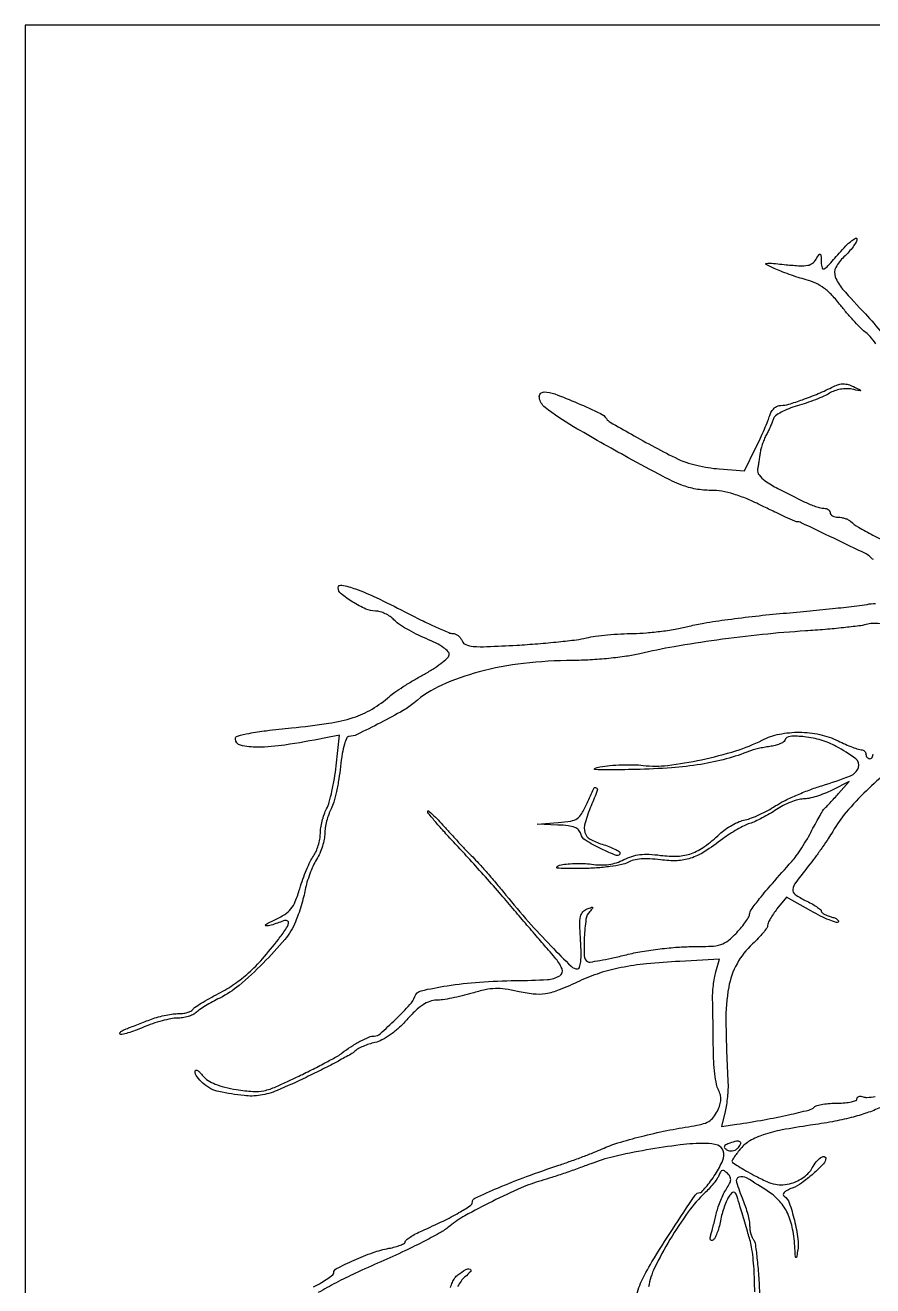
# Model space of a CAD drawing. Extents: x 0 to 565, y 0 to 584.
# Drawn here: x 0 to 189.5, y 302.2 to 584 of the extents above; entities that cross this region are included whole.
import ezdxf

# ---------------------------------------------------------------- set-up
doc = ezdxf.new("R2010")
doc.units = 0

msp = doc.modelspace()

# ---------------------------------------------------------------- linework, layer by layer
msp.add_lwpolyline([(0, 292), (0, 0), (282.5, 0), (565, 0), (565, 292), (565, 584), (282.5, 584), (0, 584)], close=True)
for points in [[(190.207269, 512.757244, 0.018495), (188.95813, 514.400435, 0.068307), (188.004264, 515.28446, -0.04165), (186.987822, 516.130679, -0.010869), (185.505502, 517.654655, -0.01097), (183.887019, 519.470968, -0.011017), (182.352122, 521.353992, 0.023285), (180.411812, 523.618619, 0.0444), (178.622224, 525.210739, 0.050975), (176.760471, 526.317812, 0.043751), (174.616288, 527.09361, -0.011744), (172.821164, 527.616037, -0.008276), (170.82791, 528.283758, -0.008357), (168.941668, 528.986232, -0.017345), (167.5, 529.609242, -0.00896), (165.681663, 530.511301, -0.668202), (165.702507, 530.753735, -0.100739), (166.383871, 530.826298, -0.001696), (170.16592, 530.4541, 0.011229), (173.2836, 530.207197, 0.059634), (174.988213, 530.31397, 0.11349), (176.070468, 530.781389, 0.102925), (176.885511, 531.688549, -0.011187), (177.526065, 532.735178, -0.40897), (177.776003, 532.791801, -0.246592), (177.943468, 532.508339, -0.006496), (177.999433, 531, 0.0582), (178.176775, 529.744875, 0.476214), (178.634737, 529.537451, 0.093054), (179.502891, 530.196282, 0.004218), (182, 533, -0.013888), (183.515719, 534.636967, -0.029669), (184.791615, 535.794379, -0.050055), (185.674043, 536.36924, -0.554553), (185.970158, 536.193629, -0.135644), (185.800685, 535.520954, -0.027734), (185.130513, 534.479751, -0.027329), (184.189411, 533.320715, -0.0227), (183.069885, 532.193629, 0.087307), (181.281782, 529.857301, 0.212938), (181.15573, 527.740235, 0.09049), (182.79437, 525.010451, 0.009376), (187.867511, 519.45296, -0.024225), (191.547458, 515.173158, -0.019624)], [(189.65935, 464.544821, -0.09106), (189, 465.058013, 0.097882), (188.043351, 465.782044, 0.001123), (180.816135, 469.277447, 0.001002), (173.527461, 472.764432, 0.111515), (172.484377, 473, -0.106378), (172.099109, 473.082906, -0.001642), (170.022788, 474.028125, -0.004305), (167.615766, 475.158643, -0.002826), (164.862572, 476.5, 0.015406), (161.424343, 478.069351, 0.025519), (158.425128, 479.1518, 0.030142), (155.763626, 479.789222, 0.043729), (153.358185, 480, -0.043691), (149.947813, 480.298578, -0.050186), (146.802903, 481.185718, -0.027428), (142.648105, 483.09157, -0.004482), (134.847652, 487.291201, -0.006395), (122.601039, 494.232326, -0.03399), (116.234742, 498.55397, -0.194532), (114.972806, 500.746774, -0.455217), (116.064077, 502, -0.09113), (118.438978, 501.563524, -0.010284), (123.536839, 499.503195, -0.008187), (128.632264, 497.221457, -0.140222), (130, 496.031445, 0.117807), (130.835867, 495.236805, 0.002771), (135.563406, 492.529727, 0.006539), (140.771078, 489.67513, 0.006739), (146, 486.986913, 0.039493), (147.740472, 486.286803, 0.017309), (150.138762, 485.625929, 0.017004), (152.745528, 485.096785, 0.021811), (155.17451, 484.797375), (160.849021, 484.347975), (163.342918, 489.423988, 0.006445), (164.345268, 491.532385, 0.006409), (165.294871, 493.669859, 0.006301), (166.077229, 495.558876, 0.024815), (166.485795, 496.75, -0.067405), (166.870956, 497.623203, -0.07007), (167.470479, 498.349696, -0.076212), (168.194917, 498.833511, -0.109609), (168.945264, 499, 0.07194), (170.728821, 499.257953, 0.013844), (173.841418, 500.272028, 0.014857), (177.347396, 501.641364, 0.015269), (180.733528, 503.204989, -0.044485), (181.912235, 503.667905, -0.072469), (182.974411, 503.818272, -0.071925), (184.040975, 503.659632, -0.043155), (185.233528, 503.186745, -0.001352), (186.789767, 502.403117, -0.451528), (186.819853, 502.286925, -0.303508), (186.679537, 502.229808, -0.001098), (184.844189, 502.611348, 0.055934), (183.630296, 502.727518, 0.040503), (182.277065, 502.595427, 0.040383), (180.957525, 502.245834, 0.054312), (179.844189, 501.710467, -0.033937), (178.613683, 501.055877, -0.011726), (176.756388, 500.275887, -0.011589), (174.66295, 499.509431, -0.013196), (172.624367, 498.875699, 0.024201), (170.724846, 498.23904, 0.030892), (169.049538, 497.463486, 0.031968), (167.775748, 496.666245, 0.16595), (167.301369, 496, -0.021747), (167.053667, 495.28462, -0.009373), (166.664699, 494.353125, -0.009254), (166.213004, 493.375502, -0.012093), (165.762195, 492.5, 0.024529), (165.321239, 491.588655, 0.016051), (164.899616, 490.5, 0.016156), (164.556368, 489.410066, 0.029583), (164.358934, 488.5, 0.000127), (164.219781, 487.604935, 0.000081), (164.058559, 486.56506, 0.000082), (163.900933, 485.546193, 0.000153), (163.77374, 484.721482, 0.203689), (164.100766, 483.436262, 0.07839), (165.458711, 482.137064, 0.032744), (168.290815, 480.434145, 0.0047), (174.33104, 477.392439, 0.017688), (175.519026, 476.859446, 0.017439), (176.747281, 476.409029, 0.017605), (177.848854, 476.09059, 0.061628), (178.58104, 476, -0.06874), (179.123387, 475.925084, -0.085047), (179.58318, 475.70625, -0.099889), (179.890621, 475.381338, -0.14058), (180, 475, 0.17482), (180.137625, 474.618409, 0.093122), (180.52875, 474.29375, 0.073362), (181.111367, 474.074027, 0.053595), (181.8, 474, -0.043866), (182.558874, 473.933294, -0.035722), (183.350313, 473.733932, -0.037007), (184.056921, 473.441693, -0.073991), (184.55, 473.094237, 0.057872), (186.320531, 471.759549, 0.013904), (189.548692, 469.985375, 0.014943), (193.11278, 468.286346, 0.024121)], [(191.908352, 450.143895, 0.016379), (189.481219, 450.216673, 0.069241), (188.043965, 450.012609, -0.038362), (186.448939, 449.684939, -0.004968), (182.990386, 449.281966, -0.00577), (178.869795, 448.891334, -0.004789), (174.477069, 448.568328, 0.010053), (164.884671, 447.76137, 0.008288), (154.691956, 446.526053, 0.008508), (145.102284, 445.035494, 0.016063), (137.436111, 443.45481, -0.02373), (134.48404, 442.893152, -0.010393), (130.528507, 442.417102, -0.010259), (126.30125, 442.084698, -0.013514), (122.436111, 441.965112, 0.028139), (111.449325, 441.303263, 0.036011), (101.495446, 439.405215, 0.040571), (93.136069, 436.433983, 0.072567), (87, 432.522667, -0.050118), (84.52958, 430.787883, -0.008542), (79.465691, 428.054393, -0.00556), (74.195765, 425.398796, -0.114409), (72.475729, 425, 0.289266), (71.896658, 424.634397, 0.040341), (71.36833, 423.246936, 0.031272), (70.896528, 421.143736, 0.012912), (70.511358, 418.25, -0.014397), (70.13261, 415.467711, -0.01406), (69.591963, 412.689588, -0.014094), (68.980451, 410.279742, -0.050068), (68.394861, 408.79966, 0.034519), (67.860121, 407.561848, 0.022445), (67.408642, 406.070145, 0.022575), (67.097925, 404.567231, 0.039369), (66.996262, 403.29966, -0.050597), (66.863718, 402.01037, -0.025889), (66.452569, 400.435184, -0.025433), (65.856253, 398.84099, -0.034719), (65.150643, 397.479689, 0.02973), (64.394421, 396.055668, 0.017005), (63.645647, 394.258289, 0.016943), (63.013263, 392.392833, 0.026884), (62.613724, 390.754507, -0.016619), (62.242078, 389.082195, -0.009773), (61.692749, 387.108556, -0.00977), (61.065888, 385.1553, -0.016425), (60.454501, 383.545347, -0.075431), (58.060994, 379.609315, -0.021243), (53.205374, 374.285218, -0.021883), (47.828962, 369.325082, -0.059786), (43.515255, 366.486793, 0.010463), (41.891691, 365.634413, 0.010523), (40.308378, 364.716433, 0.010387), (38.962927, 363.859268, 0.040994), (38.193827, 363.25, -0.080129), (37.47998, 362.769987, -0.035425), (36.413879, 362.367188, -0.033901), (35.199048, 362.092146, -0.038738), (34.011477, 362, 0.048232), (32.59612, 361.863151, 0.017156), (30.613921, 361.405118, 0.016841), (28.458925, 360.750113, 0.019054), (26.44137, 359.974868, -0.011988), (24.594513, 359.235102, -0.018338), (22.957391, 358.691962, -0.013226), (21.612644, 358.338236, -0.259651), (21.215337, 358.45133, -0.322538), (21.175569, 358.69559, -0.102327), (21.417193, 359.002738, -0.059493), (21.916358, 359.330808, -0.030483), (22.606872, 359.6241, 0.004866), (23.562387, 359.973366, 0.001686), (24.934455, 360.495374, 0.001675), (26.442279, 361.080665, 0.001947), (27.872124, 361.647638, -0.024161), (29.369266, 362.165624, -0.017431), (31.081726, 362.602744, -0.017672), (32.742688, 362.904512, -0.036111), (34.063107, 363, 0.029224), (35.182582, 363.065487, 0.035412), (36.215639, 363.261658, 0.038142), (37.035673, 363.546854, 0.15274), (37.432479, 363.890749, -0.106684), (37.891079, 364.367362, -0.008525), (39.365965, 365.323247, -0.011226), (41.187266, 366.403986, -0.008372), (43.241496, 367.516499, 0.02954), (46.821885, 369.656217, 0.034321), (49.940089, 372.108139, 0.029544), (53.040595, 375.262663, 0.014683), (56.603562, 379.594391, 0.014884), (58.252741, 381.860099, 0.082661), (58.884239, 383.220907, 0.393425), (58.607604, 383.752127, 0.176941), (57.75, 383.744216, -0.009831), (55.012195, 382.776314, -0.103226), (53.837592, 382.64131, -0.737056), (53.771154, 382.954284, -0.019251), (55.691733, 383.932639, 0.030271), (58.023767, 385.18603, 0.083812), (59.418526, 386.411619, 0.076399), (60.404716, 388.094263, 0.022243), (61.389897, 390.941198, -0.014208), (62.080542, 393.045797, -0.012951), (62.909665, 395.174613, -0.013086), (63.749663, 397.0382, -0.040365), (64.448164, 398.229456, 0.048629), (65.042887, 399.283182, 0.029536), (65.544148, 400.624669, 0.029416), (65.887148, 402.027959, 0.045258), (66, 403.272166, -0.039176), (66.100302, 404.55036, -0.022646), (66.409741, 406.062068, -0.02253), (66.860374, 407.559909, -0.034891), (67.394861, 408.79966, 0.050613), (67.981321, 410.286669, 0.013935), (68.596137, 412.728563, 0.013931), (69.14138, 415.549604, 0.01414), (69.525567, 418.382683), (70.261412, 425.265366), (66.880706, 424.593771, -0.011809), (58.062979, 423.057585, -0.035344), (51.965559, 422.579736, -0.057984), (48.156517, 422.993822, -0.349993), (47, 424.443638, -0.338565), (47.477363, 425.067807, -0.0182), (50.05872, 425.668385, -0.018019), (53.882141, 426.270363, -0.005868), (59.564891, 426.88876, 0.013183), (67.871915, 427.915896, 0.040747), (73.372227, 429.208605, 0.055816), (77.574553, 431.104434, 0.047706), (81.5, 433.970471, -0.031068), (82.623588, 434.849496, -0.008174), (84.528125, 436.112076, -0.008268), (86.74766, 437.480621, -0.008396), (89, 438.767844, 0.016186), (91.12717, 440.027893, 0.021552), (92.968119, 441.315251, 0.019495), (94.377491, 442.483994, 0.161253), (94.785086, 443.196324, 0.241826), (94.579599, 443.925825, 0.050933), (93.552203, 444.826756, 0.038288), (91.904635, 445.817927, 0.018035), (89.644643, 446.851644, -0.017073), (87.438135, 447.855771, -0.016831), (85.294528, 449.012582, -0.016962), (83.488466, 450.151057, -0.059787), (82.45457, 451.0502, 0.057625), (81.603788, 451.796558, 0.041466), (80.507618, 452.427246, 0.042035), (79.346903, 452.857791, 0.067899), (78.30452, 453, -0.107138), (76.161864, 453.464451, -0.033294), (73.243866, 455.033973, -0.029197), (70.62927, 456.894365, -0.227294), (70, 458.207111, -0.477513), (70.779936, 458.83756, -0.033461), (73.880844, 457.952294, -0.024666), (78.502094, 456.0294, -0.008955), (84.860839, 452.86678, 0.005767), (88.55022, 451.002373, 0.00809), (91.889216, 449.429617, 0.00519), (94.713512, 448.189837, 0.101159), (95.642224, 448, -0.102427), (96.232325, 447.877833, -0.066769), (96.830455, 447.517975, -0.06313), (97.34563, 446.986407, -0.069421), (97.692456, 446.359062, 0.206399), (98.525247, 445.506196, 0.07793), (100.180768, 445.110386, 0.030477), (103.249001, 445.054542, 0.003796), (109.911072, 445.390124, 0.005513), (114.641216, 445.71677, 0.005848), (119.270752, 446.142341, 0.005595), (123.246924, 446.599823, 0.026575), (125.5, 447.007205, -0.024422), (127.484909, 447.374926, -0.009742), (130.234375, 447.692141, -0.009613), (133.218317, 447.919825, -0.011945), (136, 448.011765, 0.018662), (138.924303, 448.147754, 0.011469), (142.353125, 448.515095, 0.011495), (145.733127, 449.035107, 0.020092), (148.5, 449.641705, -0.024008), (151.767618, 450.331324, -0.006058), (157.14375, 451.132146, -0.006168), (163.317188, 451.897964, -0.006191), (169.5, 452.510215, 0.002314), (175.518366, 453.059095, 0.002746), (181.196827, 453.634974, 0.002386), (185.982058, 454.169946, 0.017571), (188.255156, 454.51639, -0.039981), (190.127345, 454.716472, -0.015421)], [(64.5, 301.890679, 0.012165), (66.224296, 302.859884, 0.01814), (67.678125, 303.79725, 0.013411), (68.804652, 304.628629, 0.231033), (69, 305.028835, -0.283395), (69.609553, 306.017911, -0.011525), (73.564061, 307.89477, -0.020077), (77.796189, 309.58481, -0.038604), (81.321437, 310.532479, 0.019236), (82.731019, 310.853484, 0.029471), (83.919422, 311.249027, 0.029151), (84.796042, 311.660131, 0.275143), (85, 312.002711, -0.231107), (85.190819, 312.393498, -0.020849), (86.101562, 313.044549, -0.023719), (87.313301, 313.756981, -0.016221), (88.75, 314.453891, 0.008055), (93.452711, 316.640954, 0.017252), (96.991619, 318.510067, 0.014311), (99.553417, 320.077349, 0.253514), (100, 320.901529, -0.294922), (100.564937, 321.775997, -0.005456), (105.827333, 324.08023, -0.01181), (112.117213, 326.579288, -0.008129), (119.353026, 329.125126, 0.005224), (121.962985, 330.026406, 0.004332), (124.722451, 331.038744, 0.004375), (127.235455, 332.010642, 0.011754), (129, 332.759357, -0.032386), (132.54313, 334.093181, -0.01169), (137.72937, 335.53922, -0.011559), (143.487706, 336.859708, -0.013664), (148.98923, 337.832299, 0.024515), (151.319669, 338.296634, 0.071292), (152.835979, 338.916444, 0.090626), (153.907425, 339.839509, 0.058257), (154.784639, 341.230894, 0.032925), (155.346624, 342.636659, 0.067002), (155.559994, 343.804707, 0.077018), (155.444833, 344.878307, 0.057766), (155.007686, 345.985638, -0.078112), (154.584009, 347.20076, -0.01456), (154.228859, 349.543276, -0.015279), (153.974921, 352.332506, -0.013431), (153.877353, 355.254744, 0.001047), (153.85126, 358.285326, 0.000965), (153.811908, 361.399831, 0.000963), (153.76613, 364.175662, 0.003201), (153.720845, 366, -0.021356), (153.738602, 367.54609, -0.01448), (153.884896, 369.301495, -0.014609), (154.125372, 370.991786, -0.028121), (154.43281, 372.324239), (155.254082, 375.148478), (146.377041, 374.689399, 0.011487), (138.956229, 374.134459, 0.024123), (133.235893, 373.294166, 0.029575), (128.446779, 372.054857, 0.031858), (123.958615, 370.282759, -0.014651), (119.39005, 368.294704, -0.054422), (116.370665, 367.451229, -0.067919), (113.596032, 367.373398, -0.031976), (110.055568, 367.986669, 0.023101), (107.329907, 368.508757, 0.04602), (105.137652, 368.620844, 0.043469), (102.882783, 368.331149, 0.018506), (99.932122, 367.572483, -0.012244), (97.706839, 366.970522, -0.011372), (95.399484, 366.461917, -0.011436), (93.327427, 366.103367, -0.037135), (91.937572, 366, 0.086887), (90.469947, 365.743026, 0.059493), (88.954973, 364.981986, 0.044389), (87.283808, 363.649577, 0.019735), (85.321456, 361.623906, -0.024962), (83.490078, 359.772539, -0.030423), (81.595042, 358.239832, -0.033784), (79.777708, 357.121323, -0.067093), (78.192097, 356.542192, 0.024565), (76.871214, 356.183267, 0.022854), (75.558984, 355.689121, 0.023509), (74.434153, 355.1418, 0.068206), (73.739714, 354.628994, -0.065404), (72.831831, 353.950711, -0.004512), (70.020442, 352.40754, -0.006366), (66.617589, 350.634929, -0.004739), (62.819237, 348.762343, -0.011713), (56.367785, 345.841528, -0.059882), (52.59556, 344.748296, -0.07037), (48.951331, 344.668281, -0.019791), (43.319927, 345.566281, -0.07596), (41.522934, 346.220883, -0.053475), (39.754286, 347.451278, -0.055796), (38.420627, 348.898286, -0.159631), (38, 350.182213, -0.381524), (38.166233, 350.368356, -0.169528), (38.514063, 350.289486, -0.058931), (39.076565, 349.837799, -0.022399), (39.75, 349.087879, 0.079336), (40.875949, 348.089268, 0.045208), (42.496049, 347.252323, 0.036442), (44.615442, 346.56492, 0.020335), (47.275455, 346.025379, 0.02213), (50.935268, 345.601882, 0.070962), (53.378067, 345.774963, 0.051649), (56.061392, 346.651185, 0.0079), (61.167057, 349.021443, 0.004568), (64.392562, 350.617782, 0.005619), (67.371553, 352.16846, 0.004702), (69.844401, 353.521262, 0.040271), (70.891602, 354.22316, -0.024618), (72.792794, 355.585492, -0.021409), (74.907577, 356.823786, -0.019895), (76.8574, 357.758755, -0.102189), (78.025462, 358, 0.184999), (79.388499, 358.522192, 0.009988), (82.819668, 361.729548, 0.013068), (86.045455, 365.036402, 0.106678), (87.114197, 366.842592, -0.262859), (88.535172, 368.12699, -0.016174), (94.343929, 369.235238, -0.021128), (101.573151, 370.062433, -0.015165), (109.697691, 370.398591, 0.01148), (116.76582, 370.638892, 0.119866), (119.522017, 371.47803, 0.373244), (120.036959, 373.020533, 0.08357), (118.44174, 375.570548, -0.003434), (117.018566, 377.196813, -0.000769), (114.615809, 379.989473, -0.000798), (111.851872, 383.222366, -0.000772), (109.067452, 386.5, 0.003752), (106.026712, 390.036418, 0.002474), (102.479546, 394.059375, 0.002489), (98.990473, 397.938147, 0.004812), (96.154272, 401, -0.005337), (93.801292, 403.545536, -0.00811), (91.81678, 405.811784, -0.003752), (90.185038, 407.766879, -0.170974), (90.008012, 408.252881, -0.636457), (90.189697, 408.340163, -0.015595), (91.103916, 407.543279, -0.016003), (92.311058, 406.348805, -0.008214), (93.75, 404.779978, 0.003632), (95.373565, 402.976973, 0.002886), (97.151847, 401.053183, 0.002917), (98.820929, 399.289055, 0.007312), (100.064797, 398.027097, -0.014578), (101.371722, 396.662046, -0.004217), (103.309193, 394.479835, -0.004236), (105.452094, 391.982457, -0.004508), (107.507921, 389.5, 0.010041), (112.541763, 383.556633, 0.011843), (117.547286, 378.145687, 0.00618), (122.082178, 373.58481, 0.196443), (123.513233, 373, 0.335467), (123.966587, 373.342743, 0.042506), (124.214681, 374.624751, 0.030896), (124.302103, 376.591361, 0.011561), (124.190326, 379.351926, -0.008925), (124.027052, 382.919045, -0.057772), (124.18418, 384.709688, -0.127583), (124.692343, 385.743823, -0.124728), (125.642933, 386.411171, -0.00786), (126.645502, 386.77509, -0.274159), (126.880985, 386.726696, -0.4139), (126.890261, 386.533897, -0.011232), (126.25, 385.859246, 0.163428), (125.395038, 384.123688, 0.022285), (125.029829, 380.038839, 0.019467), (125.006534, 375.936057, 0.251873), (125.75, 374.657603, 0.175535), (126.315119, 374.541251, 0.006608), (128.482813, 374.885942, 0.011223), (131.071765, 375.392856, 0.007588), (134, 376.081488, -0.018376), (137.404937, 376.805089, -0.011324), (141.455582, 377.417308, -0.011352), (145.493076, 377.841407, -0.019909), (148.84879, 377.982901, 0.00958), (153.342256, 378.079459, 0.063859), (155.544676, 378.453415, 0.09608), (157.176991, 379.318434, 0.035154), (159.09879, 381.105755, 0.015178), (160.209761, 382.369877, 0.019535), (161.14777, 383.599714, 0.017671), (161.842088, 384.666014, 0.136295), (162, 385.234554, -0.159832), (162.327244, 386.232117, -0.01008), (164.231684, 388.715948, -0.010965), (167.075421, 392.118203, -0.003606), (171.403574, 397, 0.027809), (172.426249, 398.272531, 0.011699), (173.662523, 400.0875, 0.011533), (174.896853, 402.093964, 0.01473), (175.935606, 404, -0.006258), (176.85682, 405.760714, -0.008456), (177.736262, 407.327546, -0.00606), (178.506969, 408.611829, -0.086992), (178.859376, 409.008667, 0.032182), (179.232798, 409.346515, 0.003727), (180.013934, 410.162509, 0.004471), (180.928063, 411.149324, 0.003637), (181.890185, 412.222338), (184.280369, 414.927342), (180.428743, 412.963671, -0.023385), (178.766551, 412.211956, -0.020153), (176.957582, 411.576828, -0.020638), (175.268266, 411.134514, -0.053754), (174.020693, 411, 0.066418), (172.796623, 410.836678, 0.026785), (171.192341, 410.3071, 0.025929), (169.503001, 409.544069, 0.029836), (167.982135, 408.641191, -0.015527), (166.465743, 407.681283, -0.012695), (164.788502, 406.747711, -0.012892), (163.200683, 405.967479, -0.032624), (162, 405.507675, 0.039441), (160.798885, 405.028852, 0.015028), (159.20625, 404.182962, 0.014774), (157.523326, 403.156155, 0.017537), (156, 402.085903, -0.019738), (151.857754, 399.202793, -0.061121), (148.790201, 397.734241, -0.074285), (145.80344, 397.202752, -0.039944), (142.059008, 397.397784, 0.020102), (139.704822, 397.614237, 0.032902), (137.702635, 397.585618, 0.03945), (136.045831, 397.320058, 0.068162), (134.74889, 396.811185, -0.079401), (133.399073, 396.316089, -0.015139), (130.810612, 395.890906, -0.015802), (127.727683, 395.578681, -0.013948), (124.5, 395.444866, -0.004073), (120.675754, 395.424239, -0.035374), (118.979931, 395.549059, -0.62339), (118.89166, 395.822995, -0.124738), (119.5, 396.170859, -0.040295), (120.942123, 396.449262, -0.019188), (122.828497, 396.584909, -0.01888), (124.821972, 396.576255, -0.025435), (126.618286, 396.408796, 0.030484), (128.652439, 396.239853, 0.04072), (130.501255, 396.349952, 0.04303), (132.224402, 396.747751, 0.041114), (133.881772, 397.438862, -0.042607), (135.648713, 398.169486, -0.047693), (137.448642, 398.556157, -0.040982), (139.505256, 398.626884, -0.021089), (142.073604, 398.395848, 0.043078), (145.899481, 398.220571, 0.07626), (148.993166, 398.823719, 0.070635), (151.919225, 400.368718, 0.032272), (155.2549, 403.12943, -0.035244), (156.539157, 404.179538, -0.026001), (158.092778, 405.160038, -0.026491), (159.6665, 405.935855, -0.05196), (160.998736, 406.349747, 0.040691), (162.396446, 406.749749, 0.017349), (164.193748, 407.498571, 0.01703), (166.065418, 408.434099, 0.021443), (167.726587, 409.430878, -0.030523), (169.635245, 410.529561, -0.012596), (172.339178, 411.789631, -0.012408), (175.315248, 412.999359, -0.015606), (178.13019, 413.963736, 0.017875), (184.52594, 416.187347, 0.215182), (186.309674, 418.002925, 0.333438), (185.718564, 419.976295, 0.034478), (181.363845, 422.75, 0.052256), (178.027123, 424.136405, 0.043741), (174.269075, 424.905844, 0.044394), (171.049593, 424.988918, 0.298827), (169.833333, 424.076361, -0.175479), (169.514115, 423.692542, -0.036767), (168.716667, 423.301304, -0.034402), (167.673023, 422.962581, -0.026673), (166.5, 422.734891, 0.011316), (165.241423, 422.530468, 0.010012), (163.940625, 422.261807, 0.010106), (162.778593, 421.972622, 0.029957), (162, 421.711132, -0.030077), (156.768139, 419.955414, -0.025939), (151.099015, 418.736579, -0.022104), (144.523193, 417.97232, -0.012468), (136.5, 417.598432, -0.002136), (130.092801, 417.487185, -0.02151), (127.422323, 417.567116, -0.772229), (127.374013, 417.82858, -0.066823), (128.5, 418.182949, -0.021366), (130.75579, 418.474953, -0.013413), (133.411247, 418.632289, -0.013461), (136.038073, 418.646565, -0.023868), (138.197862, 418.496839, 0.059702), (143.651, 418.5095, 0.022003), (151.251165, 419.779595, 0.022303), (158.932379, 421.775187, 0.043201), (164.807862, 424.156957, -0.068362), (168.660798, 425.498112, -0.051975), (173.116755, 425.920911, -0.051015), (177.657524, 425.413899, -0.059304), (181.763864, 424, 0.009118), (183.425683, 423.234152, 0.011412), (184.995343, 422.5875, 0.009709), (186.326326, 422.103851, 0.082467), (186.951694, 422, -0.094322), (187.351843, 421.923837, -0.096711), (187.69206, 421.70625, -0.098974), (187.919794, 421.38157, -0.103964), (188, 421, 0.087646), (188.067449, 420.618175, 0.094518), (188.261111, 420.29375, 0.100101), (188.549795, 420.076733, 0.111732), (188.888889, 420, 0.186177), (189.216956, 420.126543, 0.10136), (189.475868, 420.479798, 0.076604), (189.626446, 421.00832, 0.052415)], [(192.928291, 417.092553, 0.023154), (188.11559, 412.8487, 0.023522), (183.587857, 408.034973, 0.046648), (180.569355, 403.757532, -0.014715), (179.629076, 402.226393, -0.006727), (178.316945, 400.2819, -0.006655), (176.879153, 398.269516, -0.009117), (175.528599, 396.5, 0.006934), (172.292288, 392.297911, 0.128412), (171.664351, 390.757116, 0.282304), (172.159901, 389.643632, 0.039223), (174.446694, 388.324029, -0.014955), (175.808088, 387.62411, -0.02196), (176.956216, 386.922238, -0.018432), (177.826615, 386.288318, -0.23005), (178, 385.931419, 0.220765), (178.142507, 385.624393, 0.044438), (178.648109, 385.268862, 0.039281), (179.361367, 384.928253, 0.027812), (180.20633, 384.656295, -0.030995), (181.010219, 384.391902, -0.064166), (181.586756, 384.071017, -0.120276), (181.853493, 383.751339, -0.320702), (181.807404, 383.474071, -0.287063), (181.336192, 383.365574, -0.013918), (179.764668, 383.958214, -0.019108), (177.854634, 384.826498, -0.012233), (175.703342, 385.97215), (170.204536, 389.075484), (168.102268, 386.402883, 0.017102), (167.297425, 385.304372, 0.020339), (166.617541, 384.213751, 0.019583), (166.124044, 383.260273, 0.110053), (166, 382.703533, -0.153967), (165.821521, 382.137673, -0.018137), (165.015231, 381.071176, -0.020343), (163.931467, 379.846155, -0.015349), (162.647596, 378.588391, 0.080418), (159.171864, 374.163873, 0.082755), (157.312434, 368.911509, 0.047315), (156.686359, 361.156419, 0.009865), (157.147197, 347.5, -0.025161), (157.15158, 346.108523, -0.013361), (157.024325, 344.389267, -0.013267), (156.800027, 342.63454, -0.020037), (156.503474, 341.123036), (155.699215, 337.746073), (159.099607, 338.260006, 0.007187), (165.226881, 339.276361, 0.009993), (170.679551, 340.374492, 0.006427), (175.204889, 341.441581, 0.126844), (176.45, 342.116569, -0.123984), (177.074638, 342.459756, -0.022248), (178.384062, 342.740492, -0.02281), (179.984068, 342.935204, -0.018874), (181.7, 343, 0.021235), (183.348082, 343.070025, 0.034172), (184.736875, 343.284531, 0.037723), (185.743094, 343.592456, 0.308901), (186, 343.968615, -0.167128), (186.111719, 344.29351, -0.150776), (186.404248, 344.497575, -0.107934), (186.849479, 344.539898, -0.061615), (187.376162, 344.409147, 0.109861), (188.231125, 344.282063, 0.01435), (190.073516, 344.466881, 0.01613)], [(191.254226, 342.032957, -0.027979), (188.218688, 340.811166, -0.019552), (184.67999, 339.764363, -0.016664), (180.499977, 338.850719, -0.010088), (175.5, 338.035156, 0.011594), (169.236256, 336.994085, 0.033823), (164.998045, 335.886993, 0.05006), (162.057786, 334.562782, 0.088471), (160.027847, 332.854088, 0.009113), (159.274755, 331.915929, 0.012553), (158.635371, 331.044638, 0.009234), (158.13842, 330.301631, 0.131084), (158.041681, 330, 0.264288), (158.182996, 329.719782, 0.005867), (159.500551, 328.865543, 0.011724), (161.118228, 327.895785, 0.007462), (163.042954, 326.840145, 0.015905), (165.825417, 325.4791, 0.054034), (167.742724, 324.854004, 0.072361), (169.433644, 324.747795, 0.046949), (171.36578, 325.090551, 0.04979), (172.753876, 325.627185, 0.041507), (174.101495, 326.455946, 0.042845), (175.240844, 327.455164, 0.068556), (176.000218, 328.500406, -0.045123), (176.895292, 329.861882, -0.069121), (177.916288, 330.834253, -0.175324), (178.642228, 331.039756, -0.393495), (179, 330.655539, -0.193948), (178.508637, 329.436446, -0.019154), (176.186547, 327.201777, -0.024705), (173.599344, 325.115967, -0.067351), (171.533884, 324.002007, 0.025791), (170.370312, 323.493952, 0.080621), (169.679411, 322.996373, 0.200926), (169.498483, 322.555195, 0.257963), (169.709879, 322.179304, -0.174758), (170.854836, 320.737674, -0.021251), (172.000372, 316.793832, -0.025467), (172.790559, 312.668788, -0.081534), (172.722561, 309.878417, -0.004012), (172.450561, 308.501962, -0.605386), (172.327808, 308.466806, -0.178245), (172.222536, 308.71021, -0.002051), (172.130605, 310.5, 0.035384), (171.615262, 314.84866, 0.061554), (170.502649, 318.302437, 0.071185), (168.728218, 321.030213, 0.06828), (166.237382, 323.195471, 0.01066), (161.318575, 326.265071, 0.215359), (159.610156, 326.457845, 0.411852), (159.038268, 325.352769, 0.022997), (160.5, 321.345757, -0.018823), (161.074226, 319.81153, -0.016519), (161.559375, 318.170565, -0.016824), (161.898488, 316.65962, -0.046818), (162, 315.577876, 0.035535), (162.064292, 314.674372, 0.032464), (162.256157, 313.760689, 0.03402), (162.536875, 312.96686, 0.083874), (162.872023, 312.45, -0.153773), (163.236813, 311.67003, -0.005679), (163.634182, 308.400937, -0.009862), (163.987963, 304.475341, -0.006719), (164.242063, 300, -0.003344)], [(136.448455, 298.68837, -0.074465), (137.616619, 302.731796, -0.029366), (140.149478, 307.496272, -0.007832), (144.738127, 314.766786, -0.002325), (149.796926, 322.432683, -0.250776), (150.856914, 323, 0.206147), (151.289436, 323.186241, 0.013882), (152.206081, 324.210852, 0.018124), (153.2523, 325.542781, 0.012476), (154.34352, 327.12205, 0.044297), (155.994333, 330.208459, 0.178729), (156.097012, 332.306956, 0.241751), (154.845927, 333.573565, 0.079458), (152.179455, 334, 0.030632), (146.471796, 333.649998, 0.013226), (138.934839, 332.519063, 0.013059), (131.563635, 331.013266, 0.03599), (126.5, 329.449266, -0.006298), (123.829409, 328.447323, -0.004244), (120.757525, 327.368143, -0.004275), (117.76768, 326.374679, -0.008467), (115.37668, 325.647307, 0.034281), (110.879763, 324.021493, 0.011174), (104.483441, 321.027399, 0.010415), (98.315656, 317.808719, 0.048352), (95, 315.547963, -0.043917), (92.99237, 314.152889, -0.010455), (89.41499, 312.20506, -0.009723), (84.864358, 309.960398, -0.006232), (79.5, 307.523945, 0.005423), (73.844037, 304.966072, 0.011322), (69.508893, 302.827898, 0.012444), (65.542197, 300.631233, 0.008204)], [(163.160416, 300.8303, -0.010347), (163.074123, 303.429002, 0.013136), (162.977334, 305.924189, 0.011579), (162.747928, 308.518465, 0.011713), (162.432023, 310.84811, 0.034142), (162.067761, 312.429002, -0.00135), (161.624019, 313.905112, -0.000608), (161.049091, 315.845132, -0.000601), (160.446765, 317.895792, -0.00082), (159.90905, 319.745914, 0.007761), (159.144444, 322.246636, 0.120702), (158.677318, 323.004294, 0.392222), (158.165803, 323.019898, 0.060753), (157.423922, 322.194845, 0.049115), (156.891965, 321.250187, 0.018412), (156.330547, 319.83592, 0.018032), (155.828118, 318.240071, 0.020879), (155.46927, 316.687886, -0.021064), (155.129912, 315.222484, -0.025715), (154.685803, 313.887299, -0.025633), (154.20723, 312.826437, -0.136382), (153.779503, 312.363725, -0.156425), (153.435091, 312.278258, -0.301724), (153.218892, 312.443698, -0.123618), (153.179637, 312.901366, -0.032412), (153.345378, 313.624771, 0.006456), (153.609061, 314.551818, 0.002566), (153.947921, 315.830401, 0.002539), (154.299546, 317.214059, 0.003189), (154.6107, 318.5, -0.024454), (154.989121, 319.816379, -0.015981), (155.546908, 321.294771, -0.016084), (156.184659, 322.704265, -0.029421), (156.806841, 323.801347, 0.025808), (157.522525, 325.042327, 0.102771), (157.75288, 325.885504, 0.146683), (157.589699, 326.58425, 0.073887), (157.023653, 327.301347, 0.037761), (156.356241, 327.8406, 0.194588), (155.901658, 327.942122, 0.220024), (155.539824, 327.695749, 0.048609), (155.209969, 327, -0.063364), (154.831384, 326.258625, -0.017659), (154.057603, 325.20625, -0.017522), (153.089694, 324.067232, -0.017576), (152.045361, 323, 0.045881), (148.269991, 318.678101, 0.021499), (144.175843, 312.474077, 0.020403), (140.747045, 306.190626, 0.076916), (139.403363, 301.925509, -0.016025)], [(95.129247, 301.792053, -0.046051), (95.514062, 302.915297, -0.047231), (96.079827, 303.911521, -0.077809), (96.75, 304.607954, -0.028536), (98.495072, 305.782068, -0.211339), (99.46668, 305.897888, -0.543057), (99.614792, 305.378705, -0.039493), (98.331442, 304.122386, 0.058653), (97.476673, 303.219111, 0.037638), (96.702537, 301.999044, 0.037529)]]:
    msp.add_lwpolyline(points, format="xyb")
for points in [[(126.558581, 409.485962, 0.025605), (125.179544, 405.643544, 0.143438), (125.161278, 403.48156, 0.197514), (126.302176, 402.031064, 0.055859), (129, 400.881854, -0.016359), (130.532734, 400.367429, -0.024762), (131.825, 399.811841, -0.021963), (132.79736, 399.281302, -0.262652), (133, 398.922158, -0.52184), (132.2181, 398.376996, -0.025479), (128.788206, 399.843407, -0.024316), (125.307047, 401.761426, -0.193048), (124.234822, 403.210041, 0.129518), (123.748778, 404.072121, 0.108234), (122.869708, 404.653335, 0.064154), (121.429905, 405.006328, 0.018354), (119.133369, 405.180248), (114.5, 405.360496), (119.200942, 405.733036, 0.020572), (122.012255, 406.072649, 0.107398), (123.455078, 406.641139, 0.116133), (124.475681, 407.736116, 0.025885), (125.635497, 410.034899, -0.007204), (127.149809, 413.337488, -0.441475), (127.705743, 413.506409, -0.365537), (127.921743, 412.882727, -0.007071)], [(157.566376, 334.046976, 0.026838), (156.67807, 333.669412, 0.175772), (156.347301, 333.326408, 0.299755), (156.40605, 332.969659, 0.067991), (156.903509, 332.559635, 0.094319), (157.471603, 332.342233, 0.077148), (158.122989, 332.326976, 0.076188), (158.755951, 332.510809, 0.08789), (159.270466, 332.870466, 0.065068), (159.980618, 333.79414, 0.391328), (159.859528, 334.334313, 0.207886), (159.084825, 334.486779, 0.033169)]]:
    msp.add_lwpolyline(points, format="xyb", close=True)

doc.saveas('drawing.dxf')
